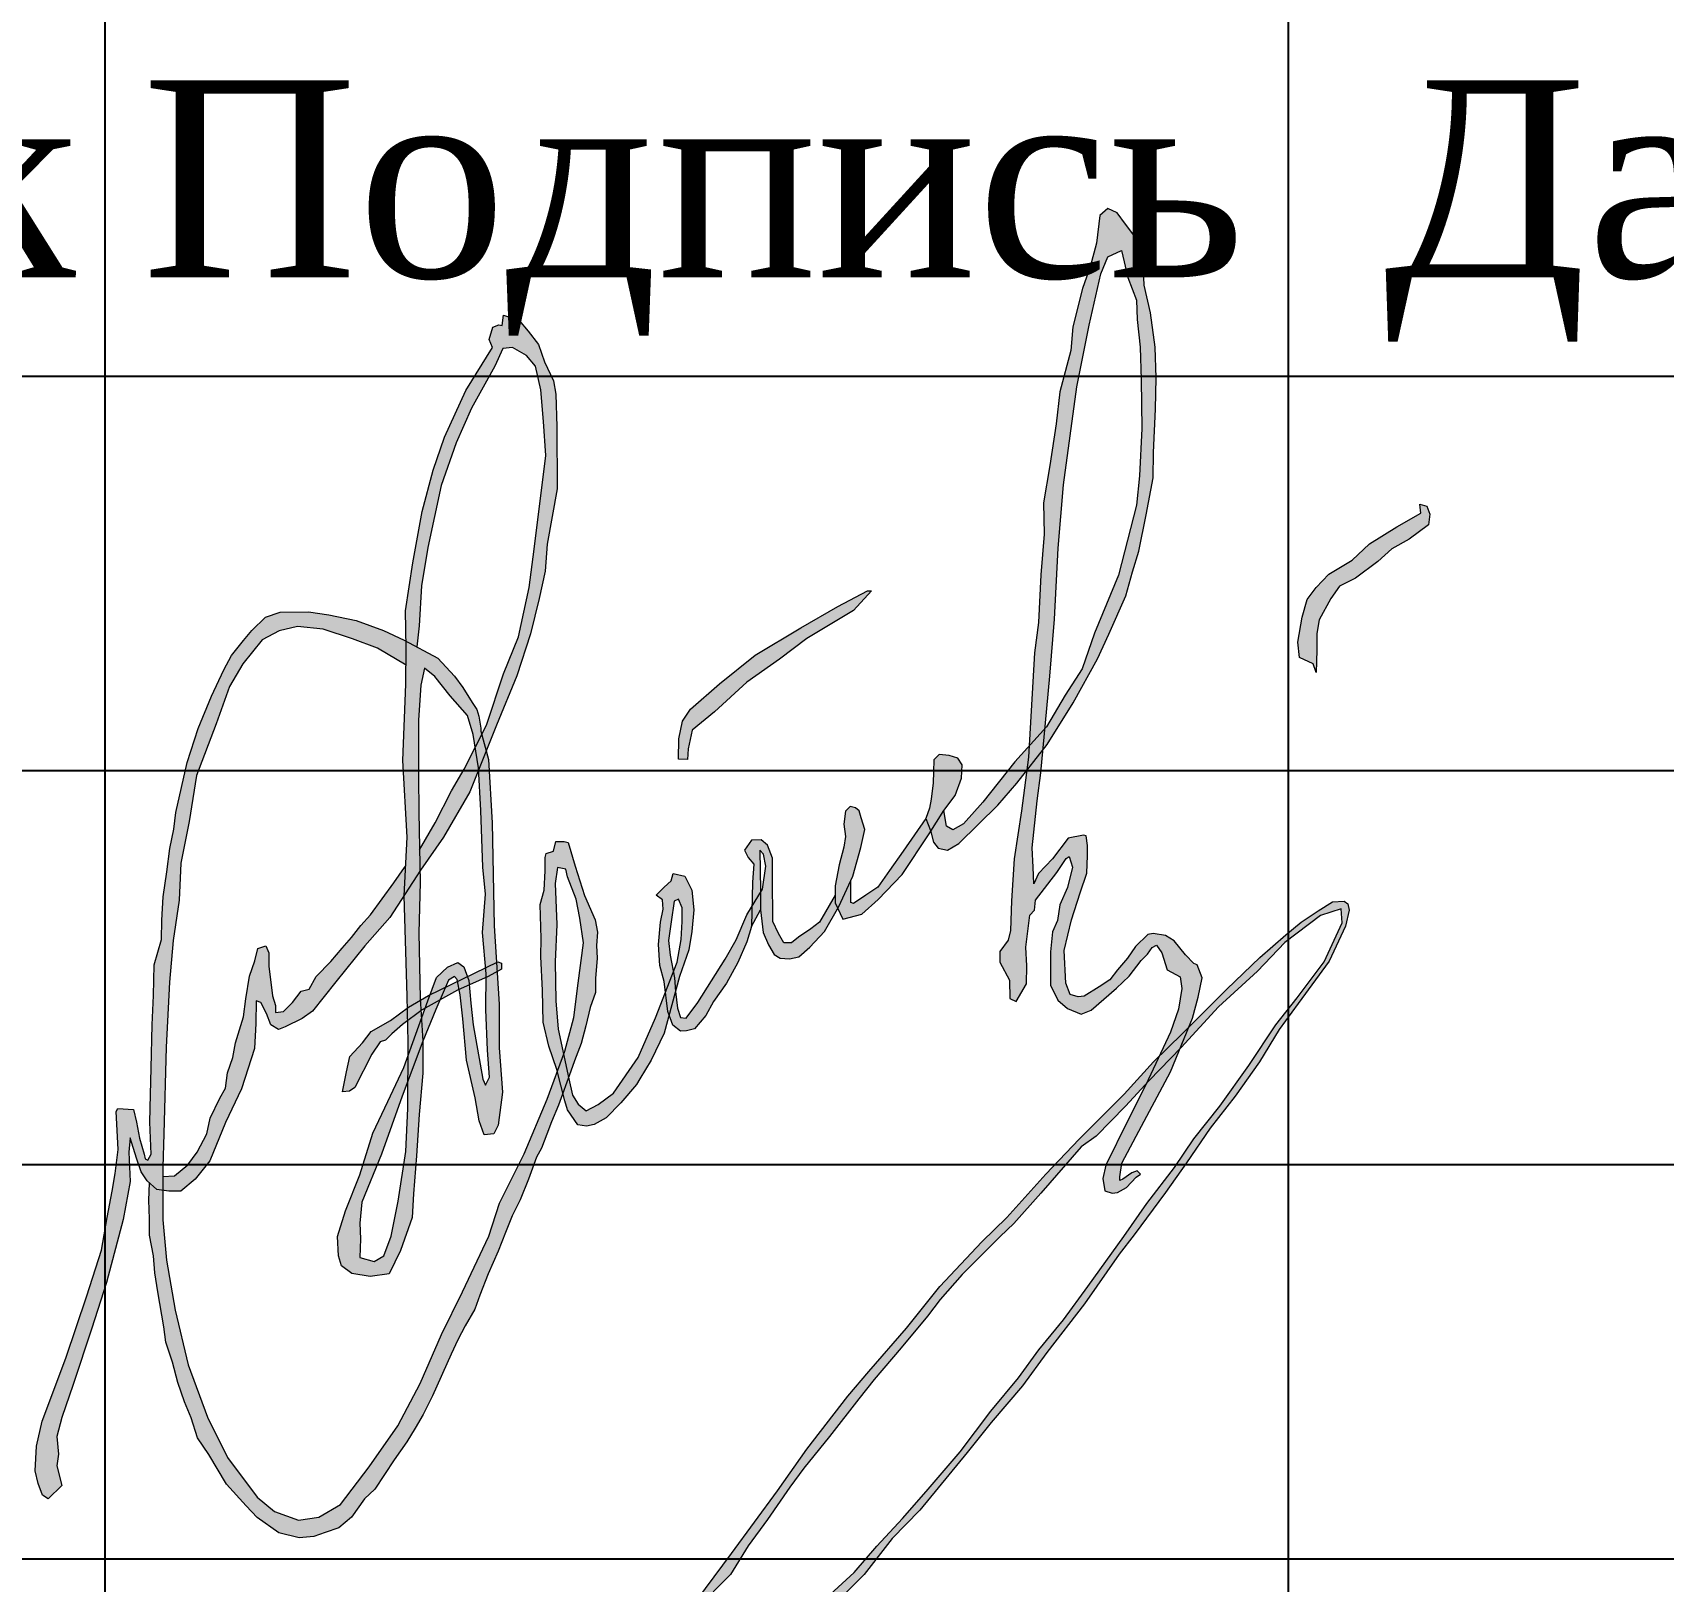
# Model space of a CAD drawing. Header units: millimetres. Extents: x 3380 to 11503, y -2610 to -1453.
# Drawn here: x 9455.89 to 9476.56, y -1730.09 to -1710.45 of the extents above; entities that cross this region are included whole.
import ezdxf
from ezdxf.enums import TextEntityAlignment as Align

# ---------------------------------------------------------------- set-up
doc = ezdxf.new("R2010")
doc.units = ezdxf.units.MM
doc.layers.add('ГЛ_Штамп', color=7, linetype='Continuous')
doc.layers.add('ГЛ_Штамп_Текст', color=7, linetype='Continuous')
doc.styles.add('ГеологияШтамп', font='times.ttf')

# ---------------------------------------------------------------- blocks, each defined once
blk = doc.blocks.new('ГЛ_форма3')
at = {"layer": 'ГЛ_Штамп'}
for p, q in [((-145, 55), (-145, 0)), ((-130, 55), (-130, 0)), ((-185, 30), (0, 30)), ((-185, 25), (-120, 25)), ((-185, 20), (-120, 20)), ((-185, 15), (-120, 15))]:
    blk.add_line(p, q, dxfattribs=at)
at = {"layer": 'ГЛ_Штамп_Текст', "style": 'ГеологияШтамп', "oblique": 0.8}
blk.add_text('№док', height=2.5, dxfattribs=at).set_placement((-149.993, 32.5), align=Align.MIDDLE_CENTER)
at = {"layer": 'ГЛ_Штамп_Текст', "style": 'ГеологияШтамп'}
for s, p in [('Подпись', (-137.537, 32.5)), ('Дата', (-125, 32.5))]:
    blk.add_text(s, height=2.5, dxfattribs=at).set_placement(p, align=Align.MIDDLE_CENTER)
at = {"layer": 'ГЛ_Штамп_Текст', "style": 'ГеологияШтамп', "flags": 8}
for tag, height, p in [('Проект', 4, (-60, 50)), ('НаимПроекта1', 3, (-60, 41)), ('НаимПроекта2', 3, (-60, 35)), ('Альбом1', 2.8, (-85.109, 27.5)), ('Альбом2', 2.8, (-85.109, 22.5)), ('СТ', 3, (-42.5, 20.252)), ('Лист', 3, (-27.5, 20.252)), ('Лис-в', 3, (-10, 20.252)), ('Альбом3', 2.8, (-85.109, 17.5)), ('НаимЛист1', 2.8, (-85.109, 12.5)), ('НаимЛист2', 2.8, (-85.109, 7.5)), ('НаимЛист3', 2.8, (-85.109, 2.5))]:
    blk.add_attdef(tag, text='', height=height, dxfattribs=at).set_placement(p, align=Align.MIDDLE_CENTER)
at = {"layer": 'ГЛ_Штамп_Текст', "style": 'ГеологияШтамп', "width": 0.9, "flags": 8}
for tag, p in [('Надпись1', (-184.365, 22.5)), ('ФИО_1', (-164.87, 22.5)), ('Надпись2', (-184.365, 17.5)), ('ФИО_2', (-164.87, 17.5)), ('Надпись3', (-184.365, 12.5)), ('ФИО_3', (-164.87, 12.5)), ('Надпись4', (-184.365, 7.5)), ('ФИО_4', (-164.87, 7.5)), ('Надпись5', (-184.365, 2.5)), ('ФИО_5', (-164.87, 2.5))]:
    blk.add_attdef(tag, text='', height=2.5, dxfattribs=at).set_placement(p, align=Align.MIDDLE_LEFT)

msp = doc.modelspace()

# ---------------------------------------------------------------- hatches: boundary and pattern name
at = {"lineweight": 0, "ltscale": 10}
h = msp.add_hatch(color=164, dxfattribs=at)
h.dxf.hatch_style = 1
h.paths.add_polyline_path([(9456.644, -1726.88), (9456.83, -1726.303), (9457.041, -1725.503), (9457.128, -1725.02), (9457.111, -1724.647), (9457.128, -1724.466), (9457.21, -1724.723), (9457.268, -1724.897), (9457.344, -1725.014), (9457.466, -1725.124), (9457.542, -1725.133), (9457.542, -1724.837), (9457.554, -1724.415), (9457.585, -1723.317), (9457.627, -1722.493), (9457.675, -1721.963), (9457.748, -1721.454), (9457.772, -1720.985), (9457.874, -1720.456), (9457.967, -1719.874), (9458.219, -1719.216), (9458.385, -1718.744), (9458.554, -1718.456), (9458.8, -1718.15), (9459.016, -1718.036), (9459.251, -1717.982), (9459.575, -1718.018), (9459.948, -1718.138), (9460.261, -1718.258), (9460.625, -1718.475), (9460.628, -1718.254), (9460.626, -1718.17), (9460.6, -1718.156), (9460.339, -1718.034), (9459.993, -1717.905), (9459.648, -1717.837), (9459.39, -1717.798), (9459.031, -1717.802), (9458.845, -1717.866), (9458.672, -1718.034), (9458.565, -1718.159), (9458.411, -1718.351), (9458.314, -1718.532), (9458.16, -1718.868), (9457.989, -1719.276), (9457.849, -1719.709), (9457.707, -1720.34), (9457.683, -1720.552), (9457.631, -1720.798), (9457.594, -1721.094), (9457.546, -1721.409), (9457.531, -1721.707), (9457.525, -1721.953), (9457.433, -1722.273), (9457.423, -1722.663), (9457.407, -1723.035), (9457.393, -1723.582), (9457.386, -1723.919), (9457.376, -1724.267), (9457.393, -1724.676), (9457.352, -1724.749), (9457.317, -1724.735), (9457.307, -1724.673), (9457.245, -1724.47), (9457.21, -1724.267), (9457.169, -1724.109), (9456.973, -1724.095), (9456.952, -1724.133), (9456.978, -1724.614), (9456.939, -1724.921), (9456.901, -1725.145), (9456.835, -1725.475), (9456.763, -1725.891), (9456.577, -1726.469), (9456.313, -1727.26), (9456.012, -1728.059), (9455.94, -1728.377), (9455.924, -1728.689), (9455.962, -1728.848), (9456.017, -1728.996), (9456.088, -1729.045), (9456.264, -1728.875), (9456.2, -1728.624), (9456.218, -1728.479), (9456.2, -1728.252), (9456.264, -1728.013), (9456.405, -1727.596)])
h.paths.add_polyline_path([(9457.699, -1726.651), (9457.59, -1726.019), (9457.542, -1725.508), (9457.542, -1725.133), (9457.466, -1725.124), (9457.375, -1725.042), (9457.363, -1725.257), (9457.375, -1725.496), (9457.375, -1725.7), (9457.425, -1725.964), (9457.441, -1726.18), (9457.479, -1726.419), (9457.553, -1726.864), (9457.58, -1727.057), (9457.665, -1727.311), (9457.734, -1727.569), (9457.816, -1727.814), (9457.9, -1728.018), (9457.981, -1728.269), (9458.124, -1728.484), (9458.349, -1728.859), (9458.6, -1729.133), (9458.739, -1729.283), (9459.013, -1729.476), (9459.272, -1729.537), (9459.457, -1729.522), (9459.6, -1729.472), (9459.773, -1729.414), (9459.935, -1729.275), (9460.097, -1729.044), (9460.229, -1728.921), (9460.476, -1728.549), (9460.634, -1728.321), (9460.742, -1728.148), (9460.843, -1727.975), (9460.958, -1727.739), (9461.198, -1727.209), (9461.279, -1727.028), (9461.376, -1726.85), (9461.495, -1726.638), (9461.561, -1726.461), (9461.665, -1726.191), (9461.793, -1725.904), (9461.886, -1725.668), (9461.97, -1725.456), (9462.071, -1725.252), (9462.175, -1724.99), (9462.28, -1724.711), (9462.341, -1724.599), (9462.411, -1724.421), (9462.469, -1724.263), (9462.557, -1724.051), (9462.612, -1723.898), (9462.541, -1723.626), (9462.413, -1723.975), (9462.123, -1724.671), (9461.81, -1725.297), (9461.672, -1725.712), (9461.34, -1726.419), (9461.075, -1726.961), (9460.803, -1727.581), (9460.519, -1728.12), (9460.157, -1728.637), (9459.796, -1729.118), (9459.519, -1729.275), (9459.26, -1729.317), (9458.959, -1729.203), (9458.736, -1729.022), (9458.362, -1728.52), (9458.109, -1728.008), (9457.862, -1727.347)])
h.paths.add_polyline_path([(9458.703, -1723.333), (9458.72, -1723.019), (9458.726, -1722.728), (9458.784, -1722.751), (9458.854, -1722.891), (9458.913, -1723.036), (9459.006, -1723.095), (9459.093, -1723.06), (9459.309, -1722.955), (9459.438, -1722.859), (9459.736, -1722.487), (9460.103, -1722.032), (9460.418, -1721.671), (9460.599, -1721.394), (9460.62, -1721.019), (9460.604, -1721.037), (9460.472, -1721.232), (9460.174, -1721.639), (9460.053, -1721.776), (9459.932, -1721.928), (9459.815, -1722.06), (9459.671, -1722.232), (9459.487, -1722.423), (9459.398, -1722.582), (9459.296, -1722.606), (9459.187, -1722.75), (9459.07, -1722.863), (9458.972, -1722.878), (9458.972, -1722.789), (9458.93, -1722.668), (9458.906, -1722.461), (9458.887, -1722.294), (9458.887, -1722.119), (9458.848, -1722.033), (9458.746, -1722.064), (9458.707, -1722.221), (9458.641, -1722.416), (9458.594, -1722.704), (9458.563, -1722.934), (9458.463, -1723.262), (9458.429, -1723.447), (9458.363, -1723.644), (9458.335, -1723.835), (9458.265, -1723.963), (9458.141, -1724.216), (9458.098, -1724.414), (9457.977, -1724.648), (9457.86, -1724.811), (9457.688, -1724.947), (9457.542, -1724.959), (9457.542, -1725.133), (9457.618, -1725.142), (9457.769, -1725.142), (9457.95, -1724.99), (9458.137, -1724.758), (9458.336, -1724.271), (9458.54, -1723.846)], flags=17)
h.paths.add_polyline_path([(9460.782, -1719.881), (9460.782, -1719.454), (9460.782, -1719.17), (9460.811, -1718.725), (9460.859, -1718.512), (9460.989, -1718.618), (9461.185, -1718.861), (9461.405, -1719.11), (9461.476, -1719.353), (9461.501, -1719.517), (9461.585, -1719.352), (9461.574, -1719.312), (9461.572, -1719.27), (9461.548, -1719.119), (9461.523, -1719.037), (9461.461, -1718.948), (9461.345, -1718.757), (9461.239, -1718.613), (9461.027, -1718.383), (9460.626, -1718.17), (9460.628, -1718.254), (9460.622, -1718.714), (9460.582, -1719.683), (9460.64, -1720.656), (9460.599, -1721.394), (9460.802, -1721.084), (9460.788, -1720.337)])
h.paths.add_polyline_path([(9462.174, -1714.24), (9462.057, -1714.101), (9461.859, -1714.036), (9461.842, -1714.165), (9461.801, -1714.159), (9461.725, -1714.188), (9461.679, -1714.345), (9461.719, -1714.444), (9461.381, -1714.991), (9461.112, -1715.582), (9460.967, -1716.002), (9460.827, -1716.526), (9460.71, -1717.174), (9460.617, -1717.785), (9460.626, -1718.17), (9460.761, -1718.242), (9460.791, -1717.973), (9460.822, -1717.468), (9460.9, -1716.982), (9461.068, -1716.193), (9461.261, -1715.652), (9461.453, -1715.214), (9461.748, -1714.68), (9461.85, -1714.457), (9461.976, -1714.445), (9462.15, -1714.547), (9462.264, -1714.68), (9462.331, -1714.98), (9462.366, -1715.384), (9462.396, -1715.816), (9462.324, -1716.393), (9462.234, -1717.099), (9462.186, -1717.489), (9462.048, -1718.113), (9461.861, -1718.582), (9461.644, -1719.234), (9461.585, -1719.352), (9461.641, -1719.561), (9461.771, -1719.236), (9462.028, -1718.607), (9462.203, -1718.077), (9462.314, -1717.626), (9462.39, -1717.283), (9462.413, -1716.939), (9462.541, -1716.238), (9462.535, -1715.451), (9462.524, -1715.038), (9462.495, -1714.869), (9462.378, -1714.625), (9462.302, -1714.409)])
h.paths.add_polyline_path([(9461.543, -1719.805), (9461.541, -1719.774), (9461.501, -1719.517), (9461.362, -1719.792), (9461.2, -1720.068), (9460.995, -1720.471), (9460.797, -1720.813), (9460.802, -1721.084), (9460.809, -1721.074), (9461.1, -1720.655), (9461.433, -1720.078)], flags=17)
h.paths.add_polyline_path([(9461.585, -1719.352), (9461.501, -1719.517), (9461.541, -1719.774), (9461.543, -1719.805), (9461.641, -1719.561)])
h.paths.add_polyline_path([(9461.718, -1720.473), (9461.67, -1719.669), (9461.641, -1719.561), (9461.543, -1719.805), (9461.571, -1720.316), (9461.6, -1721.035), (9461.63, -1721.379), (9461.594, -1721.864), (9461.635, -1722.312), (9461.771, -1722.246), (9461.74, -1721.779)])
h.paths.add_polyline_path([(9460.787, -1721.869), (9460.805, -1721.229), (9460.802, -1721.084), (9460.599, -1721.394), (9460.599, -1721.398), (9460.64, -1722.67), (9460.643, -1722.819), (9460.657, -1722.809), (9460.807, -1722.723), (9460.805, -1722.701)])
h.paths.add_polyline_path([(9460.579, -1723.028), (9460.646, -1722.979), (9460.643, -1722.819), (9460.429, -1722.98), (9460.182, -1723.119), (9460.074, -1723.264), (9459.911, -1723.437), (9459.872, -1723.631), (9459.821, -1723.884), (9459.906, -1723.876), (9459.974, -1723.829), (9460.193, -1723.406), (9460.296, -1723.251), (9460.364, -1723.227), (9460.444, -1723.147)])
h.paths.add_polyline_path([(9460.814, -1722.856), (9460.807, -1722.723), (9460.657, -1722.809), (9460.643, -1722.819), (9460.646, -1722.979)])
h.paths.add_polyline_path([(9460.9, -1722.731), (9460.929, -1722.654), (9460.911, -1722.663), (9460.807, -1722.723), (9460.814, -1722.856), (9460.829, -1722.845), (9460.866, -1722.825)])
h.paths.add_polyline_path([(9461.125, -1722.559), (9460.929, -1722.654), (9460.9, -1722.731), (9460.866, -1722.825), (9461.056, -1722.718)])
h.paths.add_polyline_path([(9461.164, -1722.469), (9461.24, -1722.421), (9461.273, -1722.461), (9461.278, -1722.485), (9461.404, -1722.424), (9461.357, -1722.298), (9461.279, -1722.245), (9461.149, -1722.304), (9461.012, -1722.435), (9460.929, -1722.654), (9461.125, -1722.559)])
h.paths.add_polyline_path([(9461.422, -1722.47), (9461.404, -1722.424), (9461.278, -1722.485), (9461.297, -1722.585), (9461.426, -1722.527)])
h.paths.add_polyline_path([(9461.641, -1722.431), (9461.641, -1722.388), (9461.635, -1722.312), (9461.404, -1722.424), (9461.422, -1722.47), (9461.426, -1722.527)])
h.paths.add_polyline_path([(9461.771, -1722.246), (9461.635, -1722.312), (9461.641, -1722.388), (9461.641, -1722.431), (9461.665, -1722.42), (9461.778, -1722.36)])
h.paths.add_polyline_path([(9461.836, -1722.253), (9461.788, -1722.237), (9461.771, -1722.246), (9461.778, -1722.36), (9461.836, -1722.329)])
h.paths.add_polyline_path([(9461.297, -1722.585), (9461.278, -1722.485), (9461.125, -1722.559), (9461.056, -1722.718), (9461.275, -1722.595)])
h.paths.add_polyline_path([(9460.82, -1722.953), (9460.814, -1722.856), (9460.646, -1722.979), (9460.652, -1723.253), (9460.651, -1723.423)])
h.paths.add_polyline_path([(9460.837, -1723.239), (9460.82, -1722.953), (9460.651, -1723.423), (9460.648, -1723.746)])
h.paths.add_polyline_path([(9461.004, -1722.839), (9461.056, -1722.718), (9460.866, -1722.825), (9460.82, -1722.953), (9460.837, -1723.239)])
h.paths.add_polyline_path([(9461.846, -1723.889), (9461.805, -1723.325), (9461.805, -1722.771), (9461.778, -1722.36), (9461.665, -1722.42), (9461.641, -1722.431), (9461.636, -1722.839), (9461.659, -1723.354), (9461.683, -1723.698), (9461.63, -1723.799), (9461.6, -1723.722), (9461.475, -1723.033), (9461.446, -1722.761), (9461.426, -1722.527), (9461.297, -1722.585), (9461.309, -1722.654), (9461.345, -1722.958), (9461.391, -1723.481), (9461.5, -1723.958), (9461.552, -1724.251), (9461.615, -1724.429), (9461.736, -1724.418), (9461.794, -1724.308)])
h.paths.add_polyline_path([(9460.72, -1725.178), (9460.756, -1724.693), (9460.791, -1724.173), (9460.838, -1723.645), (9460.837, -1723.239), (9460.648, -1723.746), (9460.646, -1724.094), (9460.623, -1724.641), (9460.524, -1725.27), (9460.436, -1725.712), (9460.343, -1725.963), (9460.22, -1726.033), (9460.04, -1725.986), (9460.046, -1725.747), (9460.04, -1725.549), (9460.063, -1725.282), (9460.314, -1724.674), (9460.576, -1723.94), (9460.648, -1723.746), (9460.651, -1723.423), (9460.596, -1723.575), (9460.395, -1724.007), (9460.205, -1724.409), (9460.039, -1724.938), (9459.856, -1725.393), (9459.755, -1725.718), (9459.767, -1725.961), (9459.808, -1726.091), (9459.939, -1726.186), (9460.169, -1726.227), (9460.412, -1726.191), (9460.554, -1725.896), (9460.702, -1725.479)])
h.paths.add_polyline_path([(9463.028, -1722.448), (9463.048, -1722.19), (9463.04, -1722.028), (9463.052, -1721.859), (9463.021, -1721.701), (9462.885, -1721.394), (9462.769, -1721.024), (9462.681, -1720.723), (9462.627, -1720.708), (9462.522, -1720.708), (9462.492, -1720.831), (9462.399, -1720.862), (9462.387, -1720.912), (9462.387, -1721.083), (9462.376, -1721.326), (9462.326, -1721.507), (9462.337, -1721.941), (9462.333, -1722.168), (9462.353, -1722.597), (9462.364, -1723.002), (9462.434, -1723.306), (9462.534, -1723.599), (9462.541, -1723.626), (9462.621, -1723.409), (9462.553, -1723.087), (9462.523, -1722.729), (9462.515, -1722.236), (9462.534, -1721.761), (9462.515, -1721.241), (9462.546, -1721.041), (9462.651, -1721.06), (9462.673, -1721.157), (9462.781, -1721.439), (9462.829, -1721.68), (9462.872, -1721.993), (9462.805, -1722.507), (9462.751, -1722.941), (9462.636, -1723.368), (9462.621, -1723.409), (9462.683, -1723.702), (9462.712, -1723.622), (9462.758, -1723.491), (9462.843, -1723.271), (9462.905, -1723.048), (9462.959, -1722.814), (9463.028, -1722.622)])
h.paths.add_polyline_path([(9462.621, -1723.409), (9462.541, -1723.626), (9462.612, -1723.898), (9462.683, -1723.702)])
h.paths.add_polyline_path([(9463.349, -1724.025), (9463.546, -1723.791), (9463.588, -1723.718), (9463.731, -1723.483), (9463.897, -1723.14), (9463.959, -1722.908), (9463.944, -1722.865), (9463.915, -1722.621), (9463.787, -1722.947), (9463.568, -1723.449), (9463.254, -1723.899), (9463.061, -1724.043), (9462.906, -1724.126), (9462.808, -1724.039), (9462.736, -1723.925), (9462.687, -1723.718), (9462.683, -1723.702), (9462.612, -1723.898), (9462.639, -1723.998), (9462.673, -1724.113), (9462.804, -1724.302), (9462.912, -1724.318), (9463.009, -1724.298), (9463.163, -1724.214)])
h.paths.add_polyline_path([(9464.029, -1722.438), (9464.014, -1722.365), (9463.915, -1722.621), (9463.944, -1722.865), (9463.959, -1722.908), (9464.04, -1722.61)])
h.paths.add_polyline_path([(9464.249, -1721.326), (9464.16, -1721.149), (9464.01, -1721.114), (9463.986, -1721.207), (9463.898, -1721.288), (9463.797, -1721.388), (9463.875, -1721.45), (9463.882, -1721.569), (9463.848, -1721.731), (9463.825, -1722.014), (9463.84, -1722.283), (9463.898, -1722.484), (9463.915, -1722.621), (9464.014, -1722.365), (9463.971, -1722.149), (9463.952, -1721.963), (9463.983, -1721.728), (9464.025, -1721.466), (9464.078, -1721.439), (9464.123, -1721.549), (9464.123, -1721.724), (9464.112, -1721.952), (9464.063, -1722.241), (9464.014, -1722.365), (9464.029, -1722.438), (9464.04, -1722.61), (9464.091, -1722.421), (9464.21, -1722.082), (9464.249, -1721.85), (9464.272, -1721.577)])
h.paths.add_polyline_path([(9464.685, -1722.506), (9464.828, -1722.244), (9464.944, -1721.982), (9465.002, -1721.785), (9465.009, -1721.534), (9464.945, -1721.64), (9464.811, -1721.956), (9464.671, -1722.203), (9464.325, -1722.749), (9464.177, -1722.951), (9464.105, -1722.939), (9464.067, -1722.822), (9464.04, -1722.61), (9463.959, -1722.908), (9464.006, -1723.039), (9464.102, -1723.116), (9464.18, -1723.112), (9464.28, -1723.085), (9464.423, -1722.915), (9464.523, -1722.738)])
h.paths.add_polyline_path([(9465.108, -1720.819), (9465.157, -1720.868), (9465.184, -1721.02), (9465.142, -1721.313), (9465.119, -1721.351), (9465.119, -1721.576), (9465.153, -1721.865), (9465.218, -1722.021), (9465.292, -1722.142), (9465.368, -1722.187), (9465.483, -1722.199), (9465.605, -1722.171), (9465.743, -1722.049), (9465.929, -1721.851), (9466.095, -1721.557), (9466.063, -1721.487), (9466.063, -1721.388), (9465.867, -1721.73), (9465.755, -1721.815), (9465.597, -1721.923), (9465.512, -1721.996), (9465.412, -1721.996), (9465.346, -1721.877), (9465.273, -1721.723), (9465.269, -1721.156), (9465.268, -1720.92), (9465.206, -1720.755), (9465.125, -1720.689), (9465.002, -1720.693), (9464.913, -1720.82), (9464.959, -1720.913), (9465.033, -1720.997), (9465.017, -1721.225), (9465.009, -1721.534), (9465.119, -1721.351), (9465.119, -1721.332)])
h.paths.add_polyline_path([(9466.387, -1720.786), (9466.441, -1720.557), (9466.395, -1720.408), (9466.368, -1720.321), (9466.323, -1720.283), (9466.254, -1720.267), (9466.193, -1720.324), (9466.174, -1720.488), (9466.193, -1720.644), (9466.174, -1720.782), (9466.116, -1721.006), (9466.063, -1721.27), (9466.063, -1721.487), (9466.095, -1721.557), (9466.109, -1721.534), (9466.288, -1721.149)])
h.paths.add_polyline_path([(9466.609, -1721.446), (9466.914, -1721.126), (9467.254, -1720.614), (9467.274, -1720.583), (9467.27, -1720.571), (9467.213, -1720.419), (9466.926, -1720.832), (9466.753, -1721.078), (9466.606, -1721.287), (9466.452, -1721.391), (9466.298, -1721.496), (9466.261, -1721.484), (9466.261, -1721.207), (9466.109, -1721.534), (9466.095, -1721.557), (9466.159, -1721.694), (9466.403, -1721.629)])
h.paths.add_polyline_path([(9467.667, -1719.908), (9467.674, -1719.736), (9467.617, -1719.652), (9467.507, -1719.618), (9467.381, -1719.607), (9467.316, -1719.675), (9467.308, -1719.824), (9467.304, -1719.965), (9467.281, -1720.171), (9467.258, -1720.285), (9467.213, -1720.419), (9467.27, -1720.571), (9467.274, -1720.583), (9467.442, -1720.316), (9467.583, -1720.125)])
h.paths.add_polyline_path([(9468.125, -1720.247), (9468.365, -1719.969), (9468.491, -1719.809), (9468.513, -1719.639), (9468.521, -1719.499), (9468.339, -1719.699), (9467.936, -1720.209), (9467.69, -1720.484), (9467.553, -1720.562), (9467.474, -1720.513), (9467.442, -1720.316), (9467.274, -1720.583), (9467.312, -1720.716), (9467.369, -1720.792), (9467.487, -1720.819), (9467.633, -1720.735)])
h.paths.add_polyline_path([(9468.723, -1719.278), (9468.521, -1719.499), (9468.513, -1719.639), (9468.491, -1719.809), (9468.699, -1719.546)])
h.paths.add_polyline_path([(9469.745, -1712.88), (9469.638, -1712.738), (9469.52, -1712.681), (9469.417, -1712.773), (9469.375, -1713.123), (9469.294, -1713.421), (9469.199, -1713.695), (9469.077, -1714.185), (9469.05, -1714.482), (9468.912, -1715.007), (9468.863, -1715.411), (9468.785, -1715.941), (9468.706, -1716.416), (9468.712, -1716.813), (9468.669, -1717.328), (9468.639, -1717.931), (9468.59, -1718.315), (9468.521, -1719.499), (9468.723, -1719.278), (9468.746, -1719.023), (9468.783, -1718.613), (9468.843, -1717.891), (9468.889, -1716.99), (9468.958, -1716.185), (9469.125, -1714.945), (9469.282, -1714.16), (9469.43, -1713.51), (9469.518, -1713.294), (9469.695, -1713.216), (9469.774, -1713.559), (9469.882, -1713.844), (9469.892, -1714.089), (9469.931, -1714.443), (9469.941, -1714.855), (9469.95, -1715.473), (9469.921, -1716.072), (9469.882, -1716.445), (9469.655, -1717.333), (9469.351, -1718.069), (9469.194, -1718.521), (9468.978, -1718.855), (9468.742, -1719.257), (9468.723, -1719.278), (9468.699, -1719.546), (9468.751, -1719.48), (9469.08, -1718.952), (9469.389, -1718.395), (9469.531, -1718.082), (9469.749, -1717.596), (9469.833, -1717.291), (9469.913, -1717.028), (9470.004, -1716.569), (9470.096, -1716.099), (9470.1, -1715.775), (9470.123, -1715.225), (9470.134, -1714.831), (9470.119, -1714.439), (9470.062, -1714.006), (9469.982, -1713.656), (9469.967, -1713.357), (9469.886, -1713.071)])
h.paths.add_polyline_path([(9472.348, -1717.627), (9472.457, -1717.472), (9472.657, -1717.37), (9472.94, -1717.158), (9473.12, -1716.997), (9473.339, -1716.875), (9473.583, -1716.695), (9473.602, -1716.56), (9473.564, -1716.457), (9473.474, -1716.432), (9473.487, -1716.547), (9473.184, -1716.721), (9472.836, -1716.935), (9472.618, -1717.14), (9472.322, -1717.32), (9472.161, -1717.487), (9472.045, -1717.641), (9471.981, -1717.866), (9471.929, -1718.181), (9471.949, -1718.374), (9472.122, -1718.457), (9472.161, -1718.567), (9472.168, -1718.282), (9472.168, -1718.07), (9472.2, -1717.897)])
h.paths.add_polyline_path([(9465.36, -1718.396), (9465.706, -1718.133), (9466.295, -1717.782), (9466.525, -1717.532), (9466.474, -1717.532), (9466.096, -1717.73), (9465.628, -1718.001), (9465.051, -1718.347), (9464.597, -1718.711), (9464.232, -1719.031), (9464.129, -1719.185), (9464.084, -1719.408), (9464.078, -1719.664), (9464.194, -1719.669), (9464.201, -1719.534), (9464.252, -1719.298), (9464.534, -1719.067), (9464.943, -1718.69)])
h.paths.add_polyline_path([(9468.604, -1721.453), (9468.874, -1721.102), (9468.991, -1720.925), (9469.028, -1720.9), (9469.071, -1721.035), (9469.009, -1721.292), (9468.911, -1721.513), (9468.881, -1721.709), (9468.819, -1721.856), (9468.795, -1722.107), (9468.795, -1722.529), (9468.887, -1722.721), (9469.01, -1722.825), (9469.181, -1722.898), (9469.31, -1722.849), (9469.629, -1722.568), (9469.788, -1722.415), (9469.942, -1722.219), (9470.021, -1722.139), (9470.083, -1722.053), (9470.138, -1722.023), (9470.205, -1722.121), (9470.273, -1722.335), (9470.438, -1722.427), (9470.457, -1722.574), (9470.414, -1722.837), (9470.316, -1723.125), (9470.003, -1723.794), (9469.77, -1724.254), (9469.494, -1724.813), (9469.457, -1724.984), (9469.481, -1725.138), (9469.573, -1725.168), (9469.641, -1725.162), (9469.757, -1725.095), (9469.88, -1724.966), (9469.935, -1724.929), (9469.892, -1724.887), (9469.825, -1724.911), (9469.708, -1724.991), (9469.672, -1725.009), (9469.672, -1724.96), (9469.696, -1724.789), (9469.88, -1724.446), (9470.316, -1723.63), (9470.592, -1722.95), (9470.666, -1722.685), (9470.715, -1722.44), (9470.653, -1722.274), (9470.61, -1722.256), (9470.506, -1722.146), (9470.359, -1721.968), (9470.249, -1721.901), (9470.095, -1721.876), (9470.028, -1721.889), (9469.869, -1722.042), (9469.771, -1722.189), (9469.642, -1722.336), (9469.544, -1722.464), (9469.409, -1722.55), (9469.219, -1722.672), (9469.145, -1722.678), (9469.041, -1722.648), (9468.986, -1722.507), (9468.968, -1722.091), (9469.059, -1721.703), (9469.169, -1721.36), (9469.255, -1721.109), (9469.261, -1720.888), (9469.261, -1720.76), (9469.243, -1720.637), (9469.212, -1720.631), (9469.016, -1720.668), (9468.82, -1720.931), (9468.642, -1721.115), (9468.581, -1721.244), (9468.575, -1721.035), (9468.562, -1720.79), (9468.623, -1720.194), (9468.672, -1719.839), (9468.699, -1719.546), (9468.491, -1719.809), (9468.425, -1720.322), (9468.334, -1720.929), (9468.298, -1721.463), (9468.285, -1721.837), (9468.255, -1721.959), (9468.15, -1722.106), (9468.15, -1722.241), (9468.273, -1722.468), (9468.279, -1722.702), (9468.359, -1722.739), (9468.488, -1722.512), (9468.494, -1722.285), (9468.482, -1722.047), (9468.531, -1721.642), (9468.592, -1721.581)])
h = msp.add_hatch(color=164, dxfattribs=at)
h.dxf.hatch_style = 1
h.paths.add_polyline_path([(9465.119, -1721.351), (9465.009, -1721.534), (9465.002, -1721.785), (9465.119, -1721.576)])
at = {"lineweight": 20, "true_color": 0x22346e}
h = msp.add_hatch(color=159, dxfattribs=at)
h.dxf.hatch_style = 1
h.paths.add_polyline_path([(9464.995, -1731.487), (9465.397, -1731.112), (9465.872, -1730.565), (9466.433, -1730.002), (9466.785, -1729.548), (9467.138, -1729.188), (9467.737, -1728.458), (9468.043, -1728.078), (9468.439, -1727.612), (9468.748, -1727.19), (9469.223, -1726.57), (9469.663, -1725.943), (9469.855, -1725.697), (9470.249, -1725.16), (9470.518, -1724.785), (9470.817, -1724.344), (9471.134, -1723.939), (9471.443, -1723.501), (9471.69, -1723.095), (9471.93, -1722.765), (9472.327, -1722.228), (9472.534, -1721.783), (9472.578, -1721.579), (9472.561, -1721.498), (9472.514, -1721.464), (9472.367, -1721.476), (9472.184, -1721.589), (9471.972, -1721.734), (9471.776, -1721.891), (9471.447, -1722.181), (9471.027, -1722.58), (9470.465, -1723.144), (9470.1, -1723.504), (9469.728, -1723.915), (9469.158, -1724.482), (9468.735, -1724.928), (9468.24, -1725.477), (9467.922, -1725.785), (9467.392, -1726.353), (9466.968, -1726.88), (9466.49, -1727.429), (9466.223, -1727.742), (9465.705, -1728.414), (9465.332, -1728.943), (9464.751, -1729.736), (9463.872, -1730.923), (9463.652, -1731.21), (9463.656, -1731.251), (9463.646, -1731.391), (9463.663, -1731.368), (9463.996, -1730.975), (9464.219, -1730.635), (9464.518, -1730.223), (9464.736, -1730.003), (9464.963, -1729.642), (9465.205, -1729.307), (9465.49, -1728.896), (9465.666, -1728.654), (9465.991, -1728.252), (9466.364, -1727.777), (9466.556, -1727.533), (9466.902, -1727.128), (9467.233, -1726.727), (9467.393, -1726.517), (9467.675, -1726.201), (9468.155, -1725.718), (9468.328, -1725.553), (9468.671, -1725.167), (9469.18, -1724.583), (9469.372, -1724.444), (9469.745, -1724.064), (9470.044, -1723.738), (9470.448, -1723.321), (9470.923, -1722.806), (9471.418, -1722.354), (9471.765, -1721.989), (9472.217, -1721.646), (9472.475, -1721.561), (9472.489, -1721.742), (9472.26, -1722.237), (9471.918, -1722.691), (9471.647, -1723.036), (9471.306, -1723.548), (9470.939, -1724.067), (9470.611, -1724.481), (9470.363, -1724.842), (9470.016, -1725.301), (9469.721, -1725.716), (9469.268, -1726.353), (9468.956, -1726.776), (9468.647, -1727.155), (9468.389, -1727.509), (9468.037, -1727.934), (9467.646, -1728.449), (9467.219, -1728.951), (9466.916, -1729.294), (9466.593, -1729.643), (9466.303, -1729.978), (9466.002, -1730.259), (9465.701, -1730.594), (9465.467, -1730.879), (9465.179, -1731.214), (9464.797, -1731.532), (9464.571, -1731.782), (9464.268, -1732.133), (9463.841, -1732.609), (9463.572, -1732.872), (9463.274, -1733.178), (9463.023, -1733.467), (9462.808, -1733.685), (9462.563, -1733.911), (9462.518, -1733.956), (9462.639, -1733.945), (9462.704, -1733.928), (9462.829, -1733.802), (9463.041, -1733.594), (9463.481, -1733.131), (9463.803, -1732.806), (9464.438, -1732.13)])

# ---------------------------------------------------------------- linework, layer by layer
at = {"color": 164, "lineweight": 0, "ltscale": 10}
for points in [[(9460.625, -1718.475), (9460.261, -1718.258), (9459.948, -1718.138), (9459.575, -1718.018), (9459.251, -1717.982), (9459.016, -1718.036), (9458.8, -1718.15), (9458.554, -1718.456), (9458.385, -1718.744), (9458.219, -1719.216), (9457.967, -1719.874), (9457.874, -1720.456), (9457.772, -1720.985), (9457.748, -1721.454), (9457.675, -1721.963), (9457.627, -1722.493), (9457.585, -1723.317), (9457.554, -1724.415), (9457.542, -1724.837), (9457.542, -1725.508), (9457.59, -1726.019), (9457.699, -1726.651), (9457.862, -1727.347), (9458.109, -1728.008), (9458.362, -1728.52), (9458.736, -1729.022), (9458.959, -1729.203), (9459.26, -1729.317), (9459.519, -1729.275), (9459.796, -1729.118), (9460.157, -1728.637), (9460.519, -1728.12), (9460.803, -1727.581), (9461.075, -1726.961), (9461.34, -1726.419), (9461.672, -1725.712), (9461.81, -1725.297), (9462.123, -1724.671), (9462.413, -1723.975), (9462.636, -1723.368), (9462.751, -1722.941), (9462.805, -1722.507), (9462.872, -1721.993), (9462.829, -1721.68), (9462.781, -1721.439), (9462.673, -1721.157), (9462.651, -1721.06), (9462.546, -1721.041), (9462.515, -1721.241), (9462.534, -1721.761), (9462.515, -1722.236), (9462.523, -1722.729), (9462.553, -1723.087), (9462.687, -1723.718), (9462.736, -1723.925), (9462.808, -1724.039), (9462.906, -1724.126), (9463.061, -1724.043), (9463.254, -1723.899), (9463.568, -1723.449), (9463.787, -1722.947), (9464.063, -1722.241), (9464.112, -1721.952), (9464.123, -1721.724), (9464.123, -1721.549), (9464.078, -1721.439), (9464.025, -1721.466), (9463.983, -1721.728), (9463.952, -1721.963), (9463.971, -1722.149), (9464.029, -1722.438), (9464.04, -1722.613), (9464.067, -1722.822), (9464.105, -1722.939), (9464.177, -1722.951), (9464.325, -1722.749), (9464.671, -1722.203), (9464.811, -1721.956), (9464.945, -1721.64), (9465.142, -1721.313), (9465.184, -1721.02), (9465.157, -1720.868), (9465.108, -1720.819), (9465.119, -1721.332), (9465.119, -1721.576), (9465.153, -1721.865), (9465.218, -1722.021), (9465.292, -1722.142), (9465.368, -1722.187), (9465.483, -1722.199), (9465.605, -1722.171), (9465.743, -1722.049), (9465.929, -1721.851), (9466.109, -1721.534), (9466.288, -1721.149), (9466.387, -1720.786), (9466.441, -1720.557), (9466.395, -1720.408), (9466.368, -1720.321), (9466.323, -1720.283), (9466.254, -1720.267), (9466.193, -1720.324), (9466.174, -1720.488), (9466.193, -1720.644), (9466.174, -1720.782), (9466.116, -1721.006), (9466.063, -1721.27), (9466.063, -1721.487), (9466.159, -1721.694), (9466.403, -1721.629), (9466.609, -1721.446), (9466.914, -1721.126), (9467.254, -1720.614), (9467.442, -1720.316), (9467.583, -1720.125), (9467.667, -1719.908), (9467.674, -1719.736), (9467.617, -1719.652), (9467.507, -1719.618), (9467.381, -1719.607), (9467.316, -1719.675), (9467.308, -1719.824), (9467.304, -1719.965), (9467.281, -1720.171), (9467.258, -1720.285), (9467.213, -1720.419), (9467.27, -1720.571), (9467.312, -1720.716), (9467.369, -1720.792), (9467.487, -1720.819), (9467.633, -1720.735), (9468.125, -1720.247), (9468.365, -1719.969), (9468.751, -1719.48), (9469.08, -1718.952), (9469.389, -1718.395), (9469.531, -1718.082), (9469.749, -1717.596), (9469.833, -1717.291), (9469.913, -1717.028), (9470.004, -1716.569), (9470.096, -1716.099), (9470.1, -1715.775), (9470.123, -1715.225), (9470.134, -1714.831), (9470.119, -1714.439), (9470.062, -1714.006), (9469.982, -1713.656), (9469.967, -1713.357), (9469.886, -1713.071), (9469.745, -1712.88), (9469.638, -1712.738), (9469.52, -1712.681), (9469.417, -1712.773), (9469.375, -1713.123), (9469.294, -1713.421), (9469.199, -1713.695), (9469.077, -1714.185), (9469.05, -1714.482), (9468.912, -1715.007), (9468.863, -1715.411), (9468.785, -1715.941), (9468.706, -1716.416), (9468.712, -1716.813), (9468.669, -1717.328), (9468.639, -1717.931), (9468.59, -1718.315), (9468.513, -1719.639), (9468.425, -1720.322), (9468.334, -1720.929), (9468.298, -1721.463), (9468.285, -1721.837), (9468.255, -1721.959), (9468.15, -1722.106), (9468.15, -1722.241), (9468.273, -1722.468), (9468.279, -1722.702), (9468.359, -1722.739), (9468.488, -1722.512), (9468.494, -1722.285), (9468.482, -1722.047), (9468.531, -1721.642), (9468.592, -1721.581), (9468.604, -1721.453), (9468.874, -1721.102), (9468.991, -1720.925), (9469.028, -1720.9), (9469.028, -1720.9), (9469.071, -1721.035), (9469.009, -1721.292), (9468.911, -1721.513), (9468.881, -1721.709), (9468.819, -1721.856), (9468.795, -1722.107), (9468.795, -1722.529), (9468.887, -1722.721), (9469.01, -1722.825), (9469.181, -1722.898), (9469.31, -1722.849), (9469.629, -1722.568), (9469.788, -1722.415), (9469.942, -1722.219), (9470.021, -1722.139), (9470.083, -1722.053), (9470.138, -1722.023), (9470.205, -1722.121), (9470.273, -1722.335), (9470.438, -1722.427), (9470.457, -1722.574), (9470.414, -1722.837), (9470.316, -1723.125), (9470.003, -1723.794), (9469.77, -1724.254), (9469.494, -1724.813), (9469.457, -1724.984), (9469.481, -1725.138), (9469.573, -1725.168), (9469.641, -1725.162), (9469.757, -1725.095), (9469.88, -1724.966), (9469.935, -1724.929), (9469.892, -1724.887), (9469.825, -1724.911), (9469.708, -1724.991), (9469.672, -1725.009), (9469.672, -1724.96), (9469.696, -1724.789), (9469.88, -1724.446), (9470.316, -1723.63), (9470.592, -1722.95), (9470.666, -1722.685), (9470.715, -1722.44), (9470.653, -1722.274), (9470.61, -1722.256), (9470.506, -1722.146), (9470.359, -1721.968), (9470.249, -1721.901), (9470.095, -1721.876), (9470.028, -1721.889), (9469.869, -1722.042), (9469.771, -1722.189), (9469.642, -1722.336), (9469.544, -1722.464), (9469.409, -1722.55), (9469.219, -1722.672), (9469.145, -1722.678), (9469.041, -1722.648), (9468.986, -1722.507), (9468.968, -1722.091), (9469.059, -1721.703), (9469.169, -1721.36), (9469.255, -1721.109), (9469.261, -1720.888), (9469.261, -1720.76), (9469.243, -1720.637), (9469.212, -1720.631), (9469.016, -1720.668), (9468.82, -1720.931), (9468.642, -1721.115), (9468.581, -1721.244), (9468.575, -1721.035), (9468.562, -1720.79), (9468.623, -1720.194), (9468.672, -1719.839), (9468.746, -1719.023), (9468.783, -1718.613), (9468.843, -1717.891), (9468.889, -1716.99), (9468.958, -1716.185), (9469.125, -1714.945), (9469.282, -1714.16), (9469.43, -1713.51), (9469.518, -1713.294), (9469.695, -1713.216), (9469.774, -1713.559), (9469.882, -1713.844), (9469.892, -1714.089), (9469.931, -1714.443), (9469.941, -1714.855), (9469.95, -1715.473), (9469.921, -1716.072), (9469.882, -1716.445), (9469.655, -1717.333), (9469.351, -1718.069), (9469.194, -1718.521), (9468.978, -1718.855), (9468.742, -1719.257), (9468.339, -1719.699), (9467.936, -1720.209), (9467.69, -1720.484), (9467.553, -1720.562), (9467.474, -1720.513), (9467.442, -1720.316)], [(9456.264, -1728.875), (9456.088, -1729.045), (9456.017, -1728.996), (9455.962, -1728.848), (9455.924, -1728.689), (9455.94, -1728.377), (9456.012, -1728.059), (9456.313, -1727.26), (9456.577, -1726.469), (9456.763, -1725.891), (9456.835, -1725.475), (9456.901, -1725.145), (9456.939, -1724.921), (9456.978, -1724.614), (9456.952, -1724.133), (9456.973, -1724.095), (9457.169, -1724.109), (9457.21, -1724.267), (9457.245, -1724.47), (9457.307, -1724.673), (9457.317, -1724.735), (9457.352, -1724.749), (9457.393, -1724.676), (9457.376, -1724.267), (9457.386, -1723.919), (9457.393, -1723.582), (9457.407, -1723.035), (9457.423, -1722.663), (9457.433, -1722.273), (9457.525, -1721.953), (9457.531, -1721.707), (9457.546, -1721.409), (9457.594, -1721.094), (9457.631, -1720.798), (9457.683, -1720.552), (9457.707, -1720.34), (9457.849, -1719.709), (9457.989, -1719.276), (9458.16, -1718.868), (9458.314, -1718.532), (9458.411, -1718.351), (9458.565, -1718.159), (9458.672, -1718.034), (9458.845, -1717.866), (9459.031, -1717.802), (9459.39, -1717.798), (9459.648, -1717.837), (9459.993, -1717.905), (9460.339, -1718.034), (9460.6, -1718.156), (9461.027, -1718.383), (9461.239, -1718.613), (9461.345, -1718.757), (9461.461, -1718.948), (9461.523, -1719.037), (9461.548, -1719.119), (9461.572, -1719.27), (9461.574, -1719.312), (9461.67, -1719.669), (9461.718, -1720.473), (9461.74, -1721.779), (9461.805, -1722.771), (9461.805, -1723.325), (9461.846, -1723.889), (9461.794, -1724.308), (9461.736, -1724.418), (9461.615, -1724.429), (9461.552, -1724.251), (9461.5, -1723.958), (9461.391, -1723.481), (9461.345, -1722.958), (9461.309, -1722.654), (9461.273, -1722.461), (9461.24, -1722.421), (9461.164, -1722.469), (9461.004, -1722.839), (9460.837, -1723.239), (9460.576, -1723.94), (9460.314, -1724.674), (9460.063, -1725.282), (9460.04, -1725.549), (9460.046, -1725.747), (9460.04, -1725.986), (9460.22, -1726.033), (9460.343, -1725.963), (9460.436, -1725.712), (9460.524, -1725.27), (9460.623, -1724.641), (9460.646, -1724.094), (9460.652, -1723.253), (9460.64, -1722.67), (9460.599, -1721.398), (9460.64, -1720.656), (9460.582, -1719.683), (9460.622, -1718.714), (9460.628, -1718.254), (9460.617, -1717.785), (9460.71, -1717.174), (9460.827, -1716.526), (9460.967, -1716.002), (9461.112, -1715.582), (9461.381, -1714.991), (9461.719, -1714.444), (9461.679, -1714.345), (9461.725, -1714.188), (9461.801, -1714.159), (9461.842, -1714.165), (9461.859, -1714.036), (9462.057, -1714.101), (9462.174, -1714.24), (9462.302, -1714.409), (9462.378, -1714.625), (9462.495, -1714.869), (9462.524, -1715.038), (9462.535, -1715.451), (9462.541, -1716.238), (9462.413, -1716.939), (9462.39, -1717.283), (9462.314, -1717.626), (9462.203, -1718.077), (9462.028, -1718.607), (9461.771, -1719.236), (9461.433, -1720.078), (9461.1, -1720.655), (9460.809, -1721.074), (9460.418, -1721.671), (9460.103, -1722.032), (9459.736, -1722.487), (9459.438, -1722.859), (9459.309, -1722.955), (9459.093, -1723.06), (9459.006, -1723.095), (9458.913, -1723.036), (9458.854, -1722.891), (9458.784, -1722.751), (9458.726, -1722.728), (9458.72, -1723.019), (9458.703, -1723.333), (9458.54, -1723.846), (9458.336, -1724.271), (9458.137, -1724.758), (9457.95, -1724.99), (9457.769, -1725.142), (9457.618, -1725.142), (9457.466, -1725.124), (9457.344, -1725.014), (9457.268, -1724.897), (9457.21, -1724.723), (9457.128, -1724.466), (9457.111, -1724.647), (9457.128, -1725.02), (9457.041, -1725.503), (9456.83, -1726.303), (9456.644, -1726.88), (9456.405, -1727.596), (9456.264, -1728.013), (9456.2, -1728.252), (9456.218, -1728.479), (9456.2, -1728.624), (9456.264, -1728.875)], [(9460.797, -1720.813), (9460.995, -1720.471), (9461.2, -1720.068), (9461.362, -1719.792), (9461.644, -1719.234), (9461.861, -1718.582), (9462.048, -1718.113), (9462.186, -1717.489), (9462.234, -1717.099), (9462.324, -1716.393), (9462.396, -1715.816), (9462.366, -1715.384), (9462.331, -1714.98), (9462.264, -1714.68), (9462.15, -1714.547), (9461.976, -1714.445), (9461.85, -1714.457), (9461.748, -1714.68), (9461.453, -1715.214), (9461.261, -1715.652), (9461.068, -1716.193), (9460.9, -1716.982), (9460.822, -1717.468), (9460.791, -1717.973), (9460.761, -1718.242)], [(9472.161, -1718.567), (9472.122, -1718.457), (9471.949, -1718.374), (9471.929, -1718.181), (9471.981, -1717.866), (9472.045, -1717.641), (9472.161, -1717.487), (9472.322, -1717.32), (9472.618, -1717.14), (9472.836, -1716.935), (9473.184, -1716.721), (9473.487, -1716.547), (9473.474, -1716.432), (9473.564, -1716.457), (9473.602, -1716.56), (9473.583, -1716.695), (9473.339, -1716.875), (9473.12, -1716.997), (9472.94, -1717.158), (9472.657, -1717.37), (9472.457, -1717.472), (9472.348, -1717.627), (9472.2, -1717.897), (9472.168, -1718.07), (9472.168, -1718.282), (9472.161, -1718.567)], [(9464.078, -1719.664), (9464.084, -1719.408), (9464.129, -1719.185), (9464.232, -1719.031), (9464.597, -1718.711), (9465.051, -1718.347), (9465.628, -1718.001), (9466.096, -1717.73), (9466.474, -1717.532), (9466.525, -1717.532), (9466.295, -1717.782), (9465.706, -1718.133), (9465.36, -1718.396), (9464.943, -1718.69), (9464.534, -1719.067), (9464.252, -1719.298), (9464.201, -1719.534), (9464.194, -1719.669), (9464.078, -1719.664)], [(9460.837, -1723.239), (9460.838, -1723.645), (9460.791, -1724.173), (9460.756, -1724.693), (9460.72, -1725.178), (9460.702, -1725.479), (9460.554, -1725.896), (9460.412, -1726.191), (9460.169, -1726.227), (9459.939, -1726.186), (9459.808, -1726.091), (9459.767, -1725.961), (9459.755, -1725.718), (9459.856, -1725.393), (9460.039, -1724.938), (9460.205, -1724.409), (9460.395, -1724.007), (9460.596, -1723.575), (9460.9, -1722.731), (9461.012, -1722.435), (9461.149, -1722.304), (9461.279, -1722.245), (9461.357, -1722.298), (9461.422, -1722.47), (9461.446, -1722.761), (9461.475, -1723.033), (9461.6, -1723.722), (9461.63, -1723.799), (9461.683, -1723.698), (9461.659, -1723.354), (9461.636, -1722.839), (9461.641, -1722.388), (9461.594, -1721.864), (9461.63, -1721.379), (9461.6, -1721.035), (9461.571, -1720.316), (9461.541, -1719.774), (9461.476, -1719.353), (9461.405, -1719.11), (9461.185, -1718.861), (9460.989, -1718.618), (9460.859, -1718.512), (9460.811, -1718.725), (9460.782, -1719.17), (9460.782, -1719.454), (9460.782, -1719.881), (9460.788, -1720.337), (9460.805, -1721.229), (9460.787, -1721.869), (9460.805, -1722.701), (9460.837, -1723.239)], [(9467.213, -1720.419), (9466.926, -1720.832), (9466.753, -1721.078), (9466.606, -1721.287), (9466.452, -1721.391), (9466.298, -1721.496), (9466.261, -1721.484), (9466.261, -1721.207)], [(9466.063, -1721.388), (9465.867, -1721.73), (9465.755, -1721.815), (9465.597, -1721.923), (9465.512, -1721.996), (9465.412, -1721.996), (9465.346, -1721.877), (9465.273, -1721.723), (9465.269, -1721.156), (9465.268, -1720.92), (9465.206, -1720.755), (9465.125, -1720.689), (9465.002, -1720.693), (9464.913, -1720.82), (9464.959, -1720.913), (9465.033, -1720.997), (9465.017, -1721.225), (9465.002, -1721.785), (9464.944, -1721.982), (9464.828, -1722.244), (9464.685, -1722.506), (9464.523, -1722.738), (9464.423, -1722.915), (9464.28, -1723.085), (9464.18, -1723.112), (9464.102, -1723.116), (9464.006, -1723.039), (9463.944, -1722.865), (9463.898, -1722.484), (9463.84, -1722.283), (9463.825, -1722.014), (9463.848, -1721.731), (9463.882, -1721.569), (9463.875, -1721.45), (9463.797, -1721.388), (9463.898, -1721.288), (9463.986, -1721.207), (9464.01, -1721.114), (9464.16, -1721.149), (9464.249, -1721.326), (9464.272, -1721.577), (9464.249, -1721.85), (9464.21, -1722.082), (9464.091, -1722.421), (9463.897, -1723.14), (9463.731, -1723.483), (9463.588, -1723.718), (9463.546, -1723.791), (9463.349, -1724.025), (9463.163, -1724.214), (9463.009, -1724.298), (9462.912, -1724.318), (9462.804, -1724.302), (9462.673, -1724.113), (9462.639, -1723.998), (9462.534, -1723.599), (9462.434, -1723.306), (9462.364, -1723.002), (9462.353, -1722.597), (9462.333, -1722.168), (9462.337, -1721.941), (9462.326, -1721.507), (9462.376, -1721.326), (9462.387, -1721.083), (9462.387, -1720.912), (9462.399, -1720.862), (9462.492, -1720.831), (9462.522, -1720.708), (9462.627, -1720.708), (9462.681, -1720.723), (9462.769, -1721.024), (9462.885, -1721.394), (9463.021, -1721.701), (9463.052, -1721.859), (9463.04, -1722.028), (9463.048, -1722.19), (9463.028, -1722.448), (9463.028, -1722.622), (9462.959, -1722.814), (9462.905, -1723.048), (9462.843, -1723.271), (9462.758, -1723.491), (9462.712, -1723.622), (9462.557, -1724.051), (9462.469, -1724.263), (9462.411, -1724.421), (9462.341, -1724.599), (9462.28, -1724.711), (9462.175, -1724.99), (9462.071, -1725.252), (9461.97, -1725.456), (9461.886, -1725.668), (9461.793, -1725.904), (9461.665, -1726.191), (9461.561, -1726.461), (9461.495, -1726.638), (9461.376, -1726.85), (9461.279, -1727.028), (9461.198, -1727.209), (9460.958, -1727.739), (9460.843, -1727.975), (9460.742, -1728.148), (9460.634, -1728.321), (9460.476, -1728.549), (9460.229, -1728.921), (9460.097, -1729.044), (9459.935, -1729.275), (9459.773, -1729.414), (9459.6, -1729.472), (9459.457, -1729.522), (9459.272, -1729.537), (9459.013, -1729.476), (9458.739, -1729.283), (9458.6, -1729.133), (9458.349, -1728.859), (9458.124, -1728.484), (9457.981, -1728.269), (9457.9, -1728.018), (9457.816, -1727.814), (9457.734, -1727.569), (9457.665, -1727.311), (9457.58, -1727.057), (9457.553, -1726.864), (9457.479, -1726.419), (9457.441, -1726.18), (9457.425, -1725.964), (9457.375, -1725.7), (9457.375, -1725.496), (9457.363, -1725.257), (9457.375, -1725.042)], [(9457.542, -1724.959), (9457.688, -1724.947), (9457.86, -1724.811), (9457.977, -1724.648), (9458.098, -1724.414), (9458.141, -1724.216), (9458.265, -1723.963), (9458.335, -1723.835), (9458.363, -1723.644), (9458.429, -1723.447), (9458.463, -1723.262), (9458.563, -1722.934), (9458.594, -1722.704), (9458.641, -1722.416), (9458.707, -1722.221), (9458.746, -1722.064), (9458.848, -1722.033), (9458.887, -1722.119), (9458.887, -1722.294), (9458.906, -1722.461), (9458.93, -1722.668), (9458.972, -1722.789), (9458.972, -1722.878), (9459.07, -1722.863), (9459.187, -1722.75), (9459.296, -1722.606), (9459.398, -1722.582), (9459.487, -1722.423), (9459.671, -1722.232), (9459.815, -1722.06), (9459.932, -1721.928), (9460.053, -1721.776), (9460.174, -1721.639), (9460.472, -1721.232), (9460.604, -1721.037), (9460.604, -1721.037), (9460.62, -1721.019)], [(9465.002, -1721.785), (9465.119, -1721.576)], [(9459.821, -1723.884), (9459.872, -1723.631), (9459.911, -1723.437), (9460.074, -1723.264), (9460.182, -1723.119), (9460.429, -1722.98), (9460.657, -1722.809), (9460.911, -1722.663), (9461.788, -1722.237), (9461.836, -1722.253), (9461.836, -1722.329), (9461.665, -1722.42), (9461.275, -1722.595), (9460.829, -1722.845), (9460.579, -1723.028), (9460.444, -1723.147), (9460.364, -1723.227), (9460.296, -1723.251), (9460.193, -1723.406), (9459.974, -1723.829), (9459.906, -1723.876), (9459.821, -1723.884)]]:
    msp.add_lwpolyline(points, dxfattribs=at)
at = {"color": 159, "lineweight": 20, "true_color": 0x22346e}
for points in [[(9463.872, -1730.923), (9464.751, -1729.736), (9465.332, -1728.943), (9465.705, -1728.414), (9466.223, -1727.742), (9466.49, -1727.429), (9466.968, -1726.88), (9467.392, -1726.353), (9467.922, -1725.785), (9468.24, -1725.477), (9468.735, -1724.928), (9469.158, -1724.482), (9469.728, -1723.915), (9470.1, -1723.504), (9470.465, -1723.144), (9471.027, -1722.58), (9471.447, -1722.181), (9471.776, -1721.891), (9471.972, -1721.734), (9472.184, -1721.589), (9472.367, -1721.476), (9472.514, -1721.464), (9472.561, -1721.498), (9472.578, -1721.579), (9472.534, -1721.783), (9472.327, -1722.228), (9471.93, -1722.765), (9471.69, -1723.095), (9471.443, -1723.501), (9471.134, -1723.939), (9470.817, -1724.344), (9470.518, -1724.785), (9470.249, -1725.16), (9469.855, -1725.697), (9469.663, -1725.943), (9469.223, -1726.57), (9468.748, -1727.19), (9468.439, -1727.612), (9468.043, -1728.078), (9467.737, -1728.458), (9467.138, -1729.188), (9466.785, -1729.548), (9466.433, -1730.002), (9465.872, -1730.565)], [(9466.002, -1730.259), (9466.303, -1729.978), (9466.593, -1729.643), (9466.916, -1729.294), (9467.219, -1728.951), (9467.646, -1728.449), (9468.037, -1727.934), (9468.389, -1727.509), (9468.647, -1727.155), (9468.956, -1726.776), (9469.268, -1726.353), (9469.721, -1725.716), (9470.016, -1725.301), (9470.363, -1724.842), (9470.611, -1724.481), (9470.939, -1724.067), (9471.306, -1723.548), (9471.647, -1723.036), (9471.918, -1722.691), (9472.26, -1722.237), (9472.489, -1721.742), (9472.475, -1721.561), (9472.217, -1721.646), (9471.765, -1721.989), (9471.418, -1722.354), (9470.923, -1722.806), (9470.448, -1723.321), (9470.044, -1723.738), (9469.745, -1724.064), (9469.372, -1724.444), (9469.18, -1724.583), (9468.671, -1725.167), (9468.328, -1725.553), (9468.155, -1725.718), (9467.675, -1726.201), (9467.393, -1726.517), (9467.233, -1726.727), (9466.902, -1727.128), (9466.556, -1727.533), (9466.364, -1727.777), (9465.991, -1728.252), (9465.666, -1728.654), (9465.49, -1728.896), (9465.205, -1729.307), (9464.963, -1729.642), (9464.736, -1730.003), (9464.518, -1730.223)]]:
    msp.add_lwpolyline(points, dxfattribs=at)

# ---------------------------------------------------------------- block references
msp.add_blockref('ГЛ_форма3', (9601.805, -1744.807))

doc.saveas('drawing.dxf')
